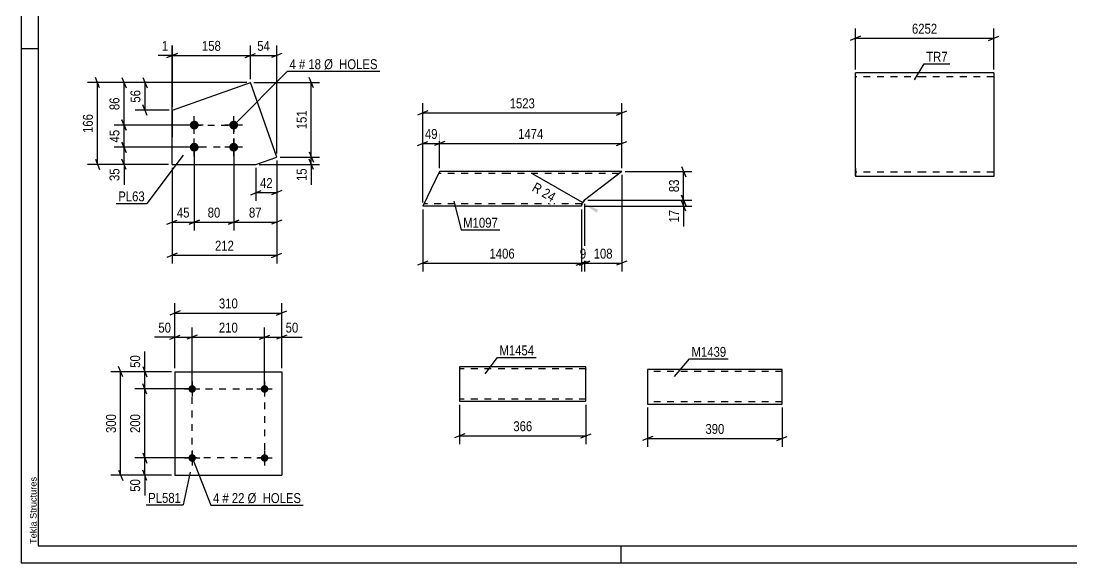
# Model space of a CAD drawing. Header units: millimetres. Extents: x 0 to 594, y 0 to 420.
# Drawn here: x 0 to 304.6, y 0 to 157.1 of the extents above; entities that cross this region are included whole.
import ezdxf

# ---------------------------------------------------------------- set-up
doc = ezdxf.new("R2010")
doc.units = ezdxf.units.MM
doc.linetypes.add('DXK_LINE_DOT2', pattern=[3.9198, 1.9599, -1.9599])
doc.styles.add('Arial', font='ARIAL.TTF', dxfattribs={"height": 0.2})
doc.styles.add('Arial Narrow', font='ARIALN.TTF', dxfattribs={"height": 0.2})

# ---------------------------------------------------------------- blocks, each defined once
blk = doc.blocks.new('Unknown-389636845-1131 - 31973')
at = {"color": 5, "linetype": 'Continuous'}
for p, q in [((0, 420), (0, 0)), ((5, 415), (5, 5)), ((5, 149), (0, 149)), ((5, 5), (589, 5)), ((174, 0), (174, 5)), ((0, 0), (594, 0))]:
    blk.add_line(p, q, dxfattribs=at)
at = {"color": 174, "linetype": 'Continuous', "style": 'Arial'}
blk.add_text('Tekla Structures', height=1.9102, rotation=90, dxfattribs=at).set_placement((4.5, 5.5))
blk = doc.blocks.new('Part-389636845-29992 - 29991')
at = {"color": 2, "linetype": 'Continuous'}
for p, q in [((220.63, 56.07), (181.64, 56.07)), ((181.64, 56.07), (181.64, 46.16)), ((220.63, 46.07), (220.63, 56.07)), ((181.64, 46.16), (181.64, 46.07)), ((181.64, 46.07), (220.63, 46.07))]:
    blk.add_line(p, q, dxfattribs=at)
at = {"color": 7, "linetype": 'DXK_LINE_DOT2'}
for p, q in [((220.63, 55.47), (181.64, 55.47)), ((181.64, 46.67), (181.64, 46.71)), ((220.63, 46.67), (181.64, 46.67)), ((220.63, 46.67), (220.63, 46.71))]:
    blk.add_line(p, q, dxfattribs=at)
blk = doc.blocks.new('Part-389636845-23012 - 23011')
at = {"color": 2, "linetype": 'Continuous'}
for p, q in [((121.35, 113.45), (116.46, 103.45)), ((141.35, 113.45), (121.35, 113.45)), ((174.14, 113.45), (141.45, 113.45)), ((174.02, 113.36), (163.35, 105.13)), ((174.02, 113.36), (174.14, 113.45)), ((162.44, 103.54), (162.53, 103.8)), ((162.53, 103.8), (162.74, 104.42)), ((162.74, 104.42), (163.35, 105.13)), ((141.35, 103.45), (116.46, 103.45)), ((162.45, 103.45), (141.45, 103.45)), ((162.44, 103.54), (162.45, 103.45))]:
    blk.add_line(p, q, dxfattribs=at)
at = {"color": 7, "linetype": 'DXK_LINE_DOT2'}
for p, q in [((141.35, 112.85), (121.06, 112.85)), ((173.36, 112.85), (141.45, 112.85)), ((173.69, 113.1), (172.59, 112.25)), ((174.02, 113.36), (174.02, 113.36)), ((141.35, 104.05), (116.76, 104.05)), ((162.61, 104.05), (141.45, 104.05)), ((162.67, 104.23), (162.66, 104.19)), ((162.74, 104.42), (162.67, 104.23)), ((162.94, 104.65), (162.74, 104.42)), ((162.74, 104.42), (162.74, 104.42)), ((162.45, 103.45), (162.44, 103.54))]:
    blk.add_line(p, q, dxfattribs=at)
blk = doc.blocks.new('Part-389636845-6566 - 6560')
at = {"color": 2, "linetype": 'Continuous'}
for p, q in [((261.87, 142.05), (241.87, 142.05)), ((241.87, 114.45), (241.87, 142.05)), ((281.97, 142.05), (261.97, 142.05)), ((281.97, 142.05), (281.97, 112.05)), ((241.87, 114.45), (241.87, 112.05)), ((261.87, 112.05), (241.87, 112.05)), ((281.97, 112.05), (261.97, 112.05))]:
    blk.add_line(p, q, dxfattribs=at)
at = {"color": 7, "linetype": 'DXK_LINE_DOT2'}
for p, q in [((261.87, 140.85), (241.87, 140.85)), ((281.97, 140.85), (261.97, 140.85)), ((241.87, 112.23), (241.87, 114.45)), ((241.87, 113.25), (241.87, 113.34)), ((261.87, 113.25), (241.87, 113.25)), ((281.97, 113.25), (261.97, 113.25)), ((281.97, 113.25), (281.97, 113.34))]:
    blk.add_line(p, q, dxfattribs=at)
blk = doc.blocks.new('Part-389636845-6733 - 6727')
at = {"color": 2, "linetype": 'Continuous'}
for p, q in [((43.9, 131.23), (66.48, 139.24)), ((74.14, 117.64), (66.48, 139.24)), ((43.79, 115.49), (43.9, 131.23)), ((68.08, 115.49), (74.14, 117.64)), ((43.79, 115.49), (68.08, 115.49))]:
    blk.add_line(p, q, dxfattribs=at)
blk = doc.blocks.new('Bolt-389636845-6766 - 6727')
at = {"linetype": 'Continuous'}
for points in [[(48.93, 126.91, -1), (51.51, 126.91, -1)], [(60.36, 126.91, -1), (62.93, 126.91, -1)], [(48.93, 120.49, -1), (51.51, 120.49, -1)], [(60.36, 120.49, -1), (62.93, 120.49, -1)]]:
    blk.add_hatch(color=1, dxfattribs=at).paths.add_polyline_path(points)
at = {"color": 1, "linetype": 'Continuous'}
for p, q in [((50.22, 124.34), (50.22, 129.49)), ((61.65, 124.34), (61.65, 129.49)), ((52.79, 126.91), (47.65, 126.91)), ((64.22, 126.91), (59.08, 126.91)), ((50.22, 117.91), (50.22, 123.06)), ((61.65, 117.91), (61.65, 123.06)), ((52.79, 120.49), (47.65, 120.49)), ((64.22, 120.49), (59.08, 120.49))]:
    blk.add_line(p, q, dxfattribs=at)
blk = doc.blocks.new('Part-389636845-29974 - 29973')
at = {"color": 2, "linetype": 'Continuous'}
for p, q in [((163.75, 56.85), (127.15, 56.85)), ((127.15, 56.85), (127.15, 46.94)), ((163.75, 48.05), (163.75, 56.85)), ((127.15, 46.94), (127.15, 46.85)), ((127.15, 46.85), (163.75, 46.85)), ((163.75, 46.85), (163.75, 48.05))]:
    blk.add_line(p, q, dxfattribs=at)
at = {"color": 7, "linetype": 'DXK_LINE_DOT2'}
for p, q in [((163.75, 56.25), (127.15, 56.25)), ((163.75, 56.25), (163.75, 56.2)), ((163.75, 56.2), (163.75, 56.25)), ((163.75, 56.11), (163.75, 56.2)), ((163.75, 56.2), (163.75, 56.11)), ((127.15, 47.45), (127.15, 47.5)), ((163.75, 47.45), (127.15, 47.45)), ((163.75, 47.5), (163.75, 47.82)), ((163.75, 47.45), (163.75, 47.5))]:
    blk.add_line(p, q, dxfattribs=at)
blk = doc.blocks.new('Part-389636845-29981 - 29980')
at = {"color": 2, "linetype": 'Continuous'}
for p, q in [((44.6, 55.43), (44.6, 25.43)), ((44.6, 55.43), (75.6, 55.43)), ((75.6, 55.43), (75.6, 25.43)), ((44.6, 25.43), (75.6, 25.43))]:
    blk.add_line(p, q, dxfattribs=at)
blk = doc.blocks.new('Bolt-389636845-29982 - 29980')
at = {"linetype": 'Continuous'}
for points in [[(50.7, 30.43, -1), (48.5, 30.43, -1)], [(71.7, 30.43, -1), (69.5, 30.43, -1)]]:
    blk.add_hatch(color=1, dxfattribs=at).paths.add_polyline_path(points)
at = {"color": 1, "linetype": 'Continuous'}
for p, q in [((49.6, 32.63), (49.6, 28.23)), ((70.6, 32.63), (70.6, 28.23)), ((47.4, 30.43), (51.8, 30.43)), ((68.4, 30.43), (72.8, 30.43))]:
    blk.add_line(p, q, dxfattribs=at)
blk = doc.blocks.new('Bolt-389636845-29983 - 29980')
at = {"linetype": 'Continuous'}
for points in [[(50.7, 50.43, -1), (48.5, 50.43, -1)], [(71.7, 50.43, -1), (69.5, 50.43, -1)]]:
    blk.add_hatch(color=1, dxfattribs=at).paths.add_polyline_path(points)
at = {"color": 1, "linetype": 'Continuous'}
for p, q in [((49.6, 52.63), (49.6, 48.23)), ((70.6, 52.63), (70.6, 48.23)), ((47.4, 50.43), (51.8, 50.43)), ((68.4, 50.43), (72.8, 50.43))]:
    blk.add_line(p, q, dxfattribs=at)
blk = doc.blocks.new('Rectangle-389636845-6901 - 6727')
at = {"color": 1, "linetype": 'DXK_LINE_DOT2'}
blk.add_lwpolyline([(50.22, 126.91), (61.65, 126.91), (61.65, 120.49), (50.22, 120.49), (50.22, 126.91)], close=True, dxfattribs=at)
blk = doc.blocks.new('Rectangle-389636845-30538 - 29980')
at = {"color": 1, "linetype": 'DXK_LINE_DOT2'}
blk.add_lwpolyline([(49.6, 50.43), (70.6, 50.43), (70.6, 30.43), (49.6, 30.43), (49.6, 50.43)], close=True, dxfattribs=at)
blk = doc.blocks.new('StraightDimension-389636845-30094 - 29991')
at = {"color": 7, "linetype": 'Continuous'}
for p, q in [((181.64, 45.07), (181.64, 33.67)), ((220.63, 45.07), (220.63, 33.67)), ((183.14, 36.67), (180.14, 35.47)), ((219.13, 35.47), (222.13, 36.67)), ((181.64, 36.07), (220.63, 36.07))]:
    blk.add_line(p, q, dxfattribs=at)
at = {"color": 0}
blk.add_wipeout([(204.48, 36.82), (204.48, 41.02), (197.79, 41.02), (197.79, 36.82)], dxfattribs=at)
at = {"color": 3, "style": 'Arial Narrow'}
blk.add_text('390', height=2.863, dxfattribs=at).set_placement((198.39, 37.42))
blk = doc.blocks.new('RadiusDimension-389636845-23583 - 23011')
at = {"linetype": 'Continuous'}
blk.add_hatch(color=7, dxfattribs=at).paths.add_polyline_path([(166.82, 101.5), (162.74, 104.43), (167.32, 102.36)])
at = {"color": 7, "linetype": 'Continuous'}
blk.add_line((162.74, 104.43), (148.29, 112.76), dxfattribs=at)
blk.add_arc((164.83, 103.22), 2.41, 127.7457, 172.3279, dxfattribs=at)
at = {"color": 0}
blk.add_wipeout([(154.12, 103.68), (156.21, 107.32), (149.16, 111.39), (147.06, 107.75)], dxfattribs=at)
at = {"color": 3, "style": 'Arial Narrow'}
blk.add_text('R 24', height=2.863, rotation=-29.9657, dxfattribs=at).set_placement((147.88, 107.97))
blk = doc.blocks.new('StraightDimension-389636845-23585 - 23011')
at = {"color": 7, "linetype": 'Continuous'}
for p, q in [((174.14, 112.45), (174.14, 84.48)), ((163.35, 104.13), (163.35, 84.48)), ((161.85, 86.28), (164.85, 87.48)), ((163.35, 86.88), (174.14, 86.88)), ((175.64, 87.48), (172.64, 86.28))]:
    blk.add_line(p, q, dxfattribs=at)
at = {"color": 0}
blk.add_wipeout([(172.09, 87.63), (172.09, 91.83), (165.4, 91.83), (165.4, 87.63)], dxfattribs=at)
at = {"color": 3, "style": 'Arial Narrow'}
blk.add_text('108', height=2.863, dxfattribs=at).set_placement((166, 88.23))
blk = doc.blocks.new('StraightDimension-389636845-23468 - 23011')
at = {"color": 7, "linetype": 'Continuous'}
for p, q in [((122.85, 122.17), (119.85, 120.97)), ((121.35, 114.45), (121.35, 124.42)), ((172.64, 120.97), (175.64, 122.17)), ((174.14, 114.45), (174.14, 124.42)), ((121.35, 121.57), (174.14, 121.57))]:
    blk.add_line(p, q, dxfattribs=at)
at = {"color": 0}
blk.add_wipeout([(152, 122.32), (152, 126.52), (143.49, 126.52), (143.49, 122.32)], dxfattribs=at)
at = {"color": 3, "style": 'Arial Narrow'}
blk.add_text('1474', height=2.863, dxfattribs=at).set_placement((144.09, 122.92))
blk = doc.blocks.new('StraightDimension-389636845-23469 - 23011')
at = {"color": 7, "linetype": 'Continuous'}
for p, q in [((114.96, 120.97), (117.96, 122.17)), ((116.46, 104.45), (116.46, 124.42)), ((122.85, 122.17), (119.85, 120.97)), ((121.35, 114.45), (121.35, 124.42)), ((116.46, 121.57), (121.35, 121.57))]:
    blk.add_line(p, q, dxfattribs=at)
at = {"color": 0}
blk.add_wipeout([(121.34, 122.32), (121.34, 126.52), (116.48, 126.52), (116.48, 122.32)], dxfattribs=at)
at = {"color": 3, "style": 'Arial Narrow'}
blk.add_text('49', height=2.863, dxfattribs=at).set_placement((117.08, 122.92))
blk = doc.blocks.new('StraightDimension-389636845-23520 - 23011')
at = {"color": 7, "linetype": 'Continuous'}
for p, q in [((175.14, 113.45), (194.47, 113.45)), ((191.47, 114.95), (192.67, 111.95)), ((192.07, 105.13), (192.07, 113.45)), ((192.67, 103.63), (191.47, 106.63)), ((164.35, 105.13), (194.47, 105.13))]:
    blk.add_line(p, q, dxfattribs=at)
at = {"color": 0}
blk.add_wipeout([(191.32, 111.72), (187.12, 111.72), (187.12, 106.86), (191.32, 106.86)], dxfattribs=at)
at = {"color": 3, "style": 'Arial Narrow'}
blk.add_text('83', height=2.863, rotation=90.0002, dxfattribs=at).set_placement((190.72, 107.46))
blk = doc.blocks.new('StraightDimension-389636845-23572 - 23011')
at = {"color": 7, "linetype": 'Continuous'}
for p, q in [((117.96, 131.03), (114.96, 129.83)), ((116.46, 104.45), (116.46, 133.28)), ((172.64, 129.83), (175.64, 131.03)), ((174.14, 114.45), (174.14, 133.28)), ((116.46, 130.43), (174.14, 130.43))]:
    blk.add_line(p, q, dxfattribs=at)
at = {"color": 0}
blk.add_wipeout([(149.56, 131.18), (149.56, 135.38), (141.05, 135.38), (141.05, 131.18)], dxfattribs=at)
at = {"color": 3, "style": 'Arial Narrow'}
blk.add_text('1523', height=2.863, dxfattribs=at).set_placement((141.65, 131.78))
blk = doc.blocks.new('StraightDimension-389636845-23521 - 23011')
at = {"color": 7, "linetype": 'Continuous'}
for p, q in [((191.47, 106.63), (192.67, 103.63)), ((164.35, 105.13), (194.47, 105.13)), ((192.67, 101.95), (191.47, 104.95)), ((192.07, 103.45), (192.07, 105.13)), ((163.45, 103.45), (194.47, 103.45))]:
    blk.add_line(p, q, dxfattribs=at)
at = {"color": 0}
blk.add_wipeout([(191.32, 102.93), (187.12, 102.93), (187.12, 98.07), (191.32, 98.07)], dxfattribs=at)
at = {"color": 7, "linetype": 'Continuous'}
blk.add_line((192.07, 103.45), (192.07, 97.55), dxfattribs=at)
blk.add_line((192.07, 103.45), (192.07, 97.55), dxfattribs=at)
at = {"color": 3, "style": 'Arial Narrow'}
blk.add_text('17', height=2.863, rotation=90.0002, dxfattribs=at).set_placement((190.72, 98.67))
blk = doc.blocks.new('StraightDimension-389636845-23586 - 23011')
at = {"color": 7, "linetype": 'Continuous'}
for p, q in [((163.35, 104.13), (163.35, 84.48)), ((162.45, 102.45), (162.45, 84.48)), ((160.95, 86.28), (163.95, 87.48)), ((164.85, 87.48), (161.85, 86.28)), ((162.45, 86.88), (163.35, 86.88))]:
    blk.add_line(p, q, dxfattribs=at)
at = {"color": 0}
blk.add_wipeout([(164.41, 87.63), (164.41, 91.83), (161.39, 91.83), (161.39, 87.63)], dxfattribs=at)
at = {"color": 3, "style": 'Arial Narrow'}
blk.add_text('9', height=2.86, dxfattribs=at).set_placement((161.99, 88.23))
blk = doc.blocks.new('StraightDimension-389636845-23587 - 23011')
at = {"color": 7, "linetype": 'Continuous'}
for p, q in [((116.46, 102.45), (116.46, 84.48)), ((162.45, 102.45), (162.45, 84.48)), ((117.96, 87.48), (114.96, 86.28)), ((116.46, 86.88), (162.45, 86.88)), ((160.95, 86.28), (163.95, 87.48))]:
    blk.add_line(p, q, dxfattribs=at)
at = {"color": 0}
blk.add_wipeout([(143.71, 87.63), (143.71, 91.83), (135.2, 91.83), (135.2, 87.63)], dxfattribs=at)
at = {"color": 3, "style": 'Arial Narrow'}
blk.add_text('1406', height=2.863, dxfattribs=at).set_placement((135.8, 88.23))
blk = doc.blocks.new('StraightDimension-389636845-6571 - 6560')
at = {"color": 7, "linetype": 'Continuous'}
for p, q in [((243.37, 152.65), (240.37, 151.45)), ((241.87, 143.05), (241.87, 154.9)), ((280.47, 151.45), (283.47, 152.65)), ((281.97, 143.05), (281.97, 154.9)), ((241.87, 152.05), (281.97, 152.05))]:
    blk.add_line(p, q, dxfattribs=at)
at = {"color": 0}
blk.add_wipeout([(266.17, 152.8), (266.17, 157), (257.66, 157), (257.66, 152.8)], dxfattribs=at)
at = {"color": 3, "style": 'Arial Narrow'}
blk.add_text('6252', height=2.863, dxfattribs=at).set_placement((258.26, 153.4))
blk = doc.blocks.new('StraightDimension-389636845-17627 - 6727')
at = {"color": 7, "linetype": 'Continuous'}
for p, q in [((83.54, 119.14), (84.74, 116.14)), ((75.14, 117.64), (86.54, 117.64)), ((84.74, 113.99), (83.54, 116.99)), ((84.14, 115.49), (84.14, 117.64)), ((69.08, 115.49), (86.54, 115.49))]:
    blk.add_line(p, q, dxfattribs=at)
at = {"color": 0}
blk.add_wipeout([(83.39, 114.96), (79.19, 114.96), (79.19, 110.1), (83.39, 110.1)], dxfattribs=at)
at = {"color": 7, "linetype": 'Continuous'}
blk.add_line((84.14, 115.49), (84.14, 109.58), dxfattribs=at)
blk.add_line((84.14, 115.49), (84.14, 109.58), dxfattribs=at)
at = {"color": 3, "style": 'Arial Narrow'}
blk.add_text('15', height=2.863, rotation=90.0002, dxfattribs=at).set_placement((82.79, 110.7))
blk = doc.blocks.new('StraightDimension-389636845-6786 - 6727')
at = {"color": 7, "linetype": 'Continuous'}
for p, q in [((66.48, 140.24), (66.48, 149.94)), ((74.14, 118.64), (74.14, 149.94)), ((64.98, 146.49), (67.98, 147.69)), ((66.48, 147.09), (74.14, 147.09)), ((75.64, 147.69), (72.64, 146.49))]:
    blk.add_line(p, q, dxfattribs=at)
at = {"color": 0}
blk.add_wipeout([(72.74, 147.84), (72.74, 152.04), (67.88, 152.04), (67.88, 147.84)], dxfattribs=at)
at = {"color": 3, "style": 'Arial Narrow'}
blk.add_text('54', height=2.863, dxfattribs=at).set_placement((68.48, 148.44))
blk = doc.blocks.new('StraightDimension-389636845-6778 - 6727')
at = {"color": 7, "linetype": 'Continuous'}
for p, q in [((43.9, 132.23), (43.9, 149.94)), ((66.48, 140.24), (66.48, 149.94)), ((45.4, 147.69), (42.4, 146.49)), ((43.9, 147.09), (66.48, 147.09)), ((64.98, 146.49), (67.98, 147.69))]:
    blk.add_line(p, q, dxfattribs=at)
at = {"color": 0}
blk.add_wipeout([(58.53, 147.84), (58.53, 152.04), (51.85, 152.04), (51.85, 147.84)], dxfattribs=at)
at = {"color": 3, "style": 'Arial Narrow'}
blk.add_text('158', height=2.863, dxfattribs=at).set_placement((52.45, 148.44))
blk = doc.blocks.new('StraightDimension-389636845-6830 - 6727')
at = {"color": 7, "linetype": 'Continuous'}
for p, q in [((61.65, 119.49), (61.65, 96.37)), ((74.14, 116.64), (74.14, 96.37)), ((60.15, 98.17), (63.15, 99.37)), ((61.65, 98.77), (74.14, 98.77)), ((75.64, 99.37), (72.64, 98.17))]:
    blk.add_line(p, q, dxfattribs=at)
at = {"color": 0}
blk.add_wipeout([(70.32, 99.52), (70.32, 103.72), (65.47, 103.72), (65.47, 99.52)], dxfattribs=at)
at = {"color": 3, "style": 'Arial Narrow'}
blk.add_text('87', height=2.863, dxfattribs=at).set_placement((66.07, 100.12))
blk = doc.blocks.new('StraightDimension-389636845-6768 - 6727')
at = {"color": 7, "linetype": 'Continuous'}
for p, q in [((43.79, 116.49), (43.79, 149.94)), ((43.9, 132.23), (43.9, 149.94)), ((42.29, 146.49), (45.29, 147.69)), ((45.4, 147.69), (42.4, 146.49)), ((43.79, 147.09), (43.9, 147.09))]:
    blk.add_line(p, q, dxfattribs=at)
at = {"color": 0}
blk.add_wipeout([(43.27, 147.84), (43.27, 152.04), (40.24, 152.04), (40.24, 147.84)], dxfattribs=at)
at = {"color": 7, "linetype": 'Continuous'}
blk.add_line((43.79, 147.09), (39.71, 147.09), dxfattribs=at)
blk.add_line((43.79, 147.09), (39.71, 147.09), dxfattribs=at)
at = {"color": 3, "style": 'Arial Narrow'}
blk.add_text('1', height=2.86, dxfattribs=at).set_placement((40.84, 148.44))
blk = doc.blocks.new('StraightDimension-389636845-6866 - 6727')
at = {"color": 7, "linetype": 'Continuous'}
for p, q in [((29.27, 140.74), (30.47, 137.74)), ((65.48, 139.24), (27.02, 139.24)), ((29.87, 126.91), (29.87, 139.24)), ((30.47, 125.41), (29.27, 128.41)), ((49.22, 126.91), (27.02, 126.91))]:
    blk.add_line(p, q, dxfattribs=at)
at = {"color": 0}
blk.add_wipeout([(29.12, 135.51), (24.92, 135.51), (24.92, 130.65), (29.12, 130.65)], dxfattribs=at)
at = {"color": 3, "style": 'Arial Narrow'}
blk.add_text('86', height=2.863, rotation=90.0002, dxfattribs=at).set_placement((28.52, 131.25))
blk = doc.blocks.new('StraightDimension-389636845-6802 - 6727')
at = {"color": 7, "linetype": 'Continuous'}
for p, q in [((35.35, 140.74), (36.55, 137.74)), ((65.48, 139.24), (33.1, 139.24)), ((35.95, 131.23), (35.95, 139.24)), ((42.9, 131.23), (33.1, 131.23)), ((36.55, 129.73), (35.35, 132.73))]:
    blk.add_line(p, q, dxfattribs=at)
at = {"color": 0}
blk.add_wipeout([(35.2, 137.67), (31, 137.67), (31, 132.81), (35.2, 132.81)], dxfattribs=at)
at = {"color": 3, "style": 'Arial Narrow'}
blk.add_text('56', height=2.863, rotation=90.0002, dxfattribs=at).set_placement((34.6, 133.41))
blk = doc.blocks.new('StraightDimension-389636845-6838 - 6727')
at = {"color": 7, "linetype": 'Continuous'}
for p, q in [((50.22, 119.49), (50.22, 96.37)), ((61.65, 119.49), (61.65, 96.37)), ((48.72, 98.17), (51.72, 99.37)), ((50.22, 98.77), (61.65, 98.77)), ((63.15, 99.37), (60.15, 98.17))]:
    blk.add_line(p, q, dxfattribs=at)
at = {"color": 0}
blk.add_wipeout([(58.36, 99.52), (58.36, 103.72), (53.51, 103.72), (53.51, 99.52)], dxfattribs=at)
at = {"color": 3, "style": 'Arial Narrow'}
blk.add_text('80', height=2.863, dxfattribs=at).set_placement((54.11, 100.12))
blk = doc.blocks.new('StraightDimension-389636845-6848 - 6727')
at = {"color": 7, "linetype": 'Continuous'}
for p, q in [((50.22, 119.49), (50.22, 96.37)), ((43.79, 114.49), (43.79, 96.37)), ((42.29, 98.17), (45.29, 99.37)), ((43.79, 98.77), (50.22, 98.77)), ((51.72, 99.37), (48.72, 98.17))]:
    blk.add_line(p, q, dxfattribs=at)
at = {"color": 0}
blk.add_wipeout([(49.43, 99.52), (49.43, 103.72), (44.58, 103.72), (44.58, 99.52)], dxfattribs=at)
at = {"color": 3, "style": 'Arial Narrow'}
blk.add_text('45', height=2.863, dxfattribs=at).set_placement((45.18, 100.12))
blk = doc.blocks.new('StraightDimension-389636845-6859 - 6727')
at = {"color": 7, "linetype": 'Continuous'}
for p, q in [((74.14, 116.64), (74.14, 86.77)), ((43.79, 114.49), (43.79, 86.77)), ((45.29, 89.77), (42.29, 88.57)), ((43.79, 89.17), (74.14, 89.17)), ((72.64, 88.57), (75.64, 89.77))]:
    blk.add_line(p, q, dxfattribs=at)
at = {"color": 0}
blk.add_wipeout([(62.31, 89.92), (62.31, 94.12), (55.63, 94.12), (55.63, 89.92)], dxfattribs=at)
at = {"color": 3, "style": 'Arial Narrow'}
blk.add_text('212', height=2.863, dxfattribs=at).set_placement((56.23, 90.52))
blk = doc.blocks.new('StraightDimension-389636845-6874 - 6727')
at = {"color": 7, "linetype": 'Continuous'}
for p, q in [((29.27, 128.41), (30.47, 125.41)), ((49.22, 126.91), (27.02, 126.91)), ((29.87, 120.49), (29.87, 126.91)), ((30.47, 118.99), (29.27, 121.99)), ((49.22, 120.49), (27.02, 120.49))]:
    blk.add_line(p, q, dxfattribs=at)
at = {"color": 0}
blk.add_wipeout([(29.12, 126.13), (24.92, 126.13), (24.92, 121.27), (29.12, 121.27)], dxfattribs=at)
at = {"color": 3, "style": 'Arial Narrow'}
blk.add_text('45', height=2.863, rotation=90.0002, dxfattribs=at).set_placement((28.52, 121.87))
blk = doc.blocks.new('StraightDimension-389636845-6884 - 6727')
at = {"color": 7, "linetype": 'Continuous'}
for p, q in [((29.27, 121.99), (30.47, 118.99)), ((49.22, 120.49), (27.02, 120.49)), ((29.87, 115.49), (29.87, 120.49)), ((30.47, 113.99), (29.27, 116.99)), ((42.79, 115.49), (27.02, 115.49))]:
    blk.add_line(p, q, dxfattribs=at)
at = {"color": 0}
blk.add_wipeout([(29.12, 114.96), (24.92, 114.96), (24.92, 110.1), (29.12, 110.1)], dxfattribs=at)
at = {"color": 7, "linetype": 'Continuous'}
blk.add_line((29.87, 115.49), (29.87, 109.58), dxfattribs=at)
blk.add_line((29.87, 115.49), (29.87, 109.58), dxfattribs=at)
at = {"color": 3, "style": 'Arial Narrow'}
blk.add_text('35', height=2.863, rotation=90.0002, dxfattribs=at).set_placement((28.52, 110.7))
blk = doc.blocks.new('StraightDimension-389636845-6895 - 6727')
at = {"color": 7, "linetype": 'Continuous'}
for p, q in [((22.76, 137.74), (21.56, 140.74)), ((65.48, 139.24), (19.31, 139.24)), ((22.16, 115.49), (22.16, 139.24)), ((21.56, 116.99), (22.76, 113.99)), ((42.79, 115.49), (19.31, 115.49))]:
    blk.add_line(p, q, dxfattribs=at)
at = {"color": 0}
blk.add_wipeout([(21.41, 130.71), (17.21, 130.71), (17.21, 124.02), (21.41, 124.02)], dxfattribs=at)
at = {"color": 3, "style": 'Arial Narrow'}
blk.add_text('166', height=2.863, rotation=90.0002, dxfattribs=at).set_placement((20.81, 124.62))
blk = doc.blocks.new('StraightDimension-389636845-17607 - 6727')
at = {"color": 7, "linetype": 'Continuous'}
for p, q in [((74.14, 116.64), (74.14, 104.93)), ((68.08, 114.49), (68.08, 104.93)), ((66.58, 106.73), (69.58, 107.93)), ((68.08, 107.33), (74.14, 107.33)), ((75.64, 107.93), (72.64, 106.73))]:
    blk.add_line(p, q, dxfattribs=at)
at = {"color": 0}
blk.add_wipeout([(73.54, 108.08), (73.54, 112.28), (68.68, 112.28), (68.68, 108.08)], dxfattribs=at)
at = {"color": 3, "style": 'Arial Narrow'}
blk.add_text('42', height=2.863, dxfattribs=at).set_placement((69.28, 108.68))
blk = doc.blocks.new('StraightDimension-389636845-17626 - 6727')
at = {"color": 7, "linetype": 'Continuous'}
for p, q in [((84.74, 137.74), (83.54, 140.74)), ((67.48, 139.24), (86.54, 139.24)), ((84.14, 117.64), (84.14, 139.24)), ((83.54, 119.14), (84.74, 116.14)), ((75.14, 117.64), (86.54, 117.64))]:
    blk.add_line(p, q, dxfattribs=at)
at = {"color": 0}
blk.add_wipeout([(83.39, 131.78), (79.19, 131.78), (79.19, 125.1), (83.39, 125.1)], dxfattribs=at)
at = {"color": 3, "style": 'Arial Narrow'}
blk.add_text('151', height=2.863, rotation=90.0002, dxfattribs=at).set_placement((82.79, 125.7))
blk = doc.blocks.new('StraightDimension-389636845-30054 - 29973')
at = {"color": 7, "linetype": 'Continuous'}
for p, q in [((127.15, 45.85), (127.15, 34.45)), ((163.75, 45.85), (163.75, 34.45)), ((128.65, 37.45), (125.65, 36.25)), ((127.15, 36.85), (163.75, 36.85)), ((162.25, 36.25), (165.25, 37.45))]:
    blk.add_line(p, q, dxfattribs=at)
at = {"color": 0}
blk.add_wipeout([(148.79, 37.6), (148.79, 41.8), (142.11, 41.8), (142.11, 37.6)], dxfattribs=at)
at = {"color": 3, "style": 'Arial Narrow'}
blk.add_text('366', height=2.863, dxfattribs=at).set_placement((142.71, 38.2))
blk = doc.blocks.new('StraightDimension-389636845-30058 - 29980')
at = {"color": 7, "linetype": 'Continuous'}
for p, q in [((43.6, 55.43), (33.02, 55.43)), ((35.27, 56.93), (36.47, 53.93)), ((35.87, 50.43), (35.87, 55.43)), ((36.47, 48.93), (35.27, 51.93)), ((48.6, 50.43), (33.02, 50.43))]:
    blk.add_line(p, q, dxfattribs=at)
at = {"color": 0}
blk.add_wipeout([(35.12, 60.81), (30.92, 60.81), (30.92, 55.95), (35.12, 55.95)], dxfattribs=at)
at = {"color": 7, "linetype": 'Continuous'}
blk.add_line((35.87, 55.43), (35.87, 61.33), dxfattribs=at)
blk.add_line((35.87, 55.43), (35.87, 61.33), dxfattribs=at)
at = {"color": 3, "style": 'Arial Narrow'}
blk.add_text('50', height=2.863, rotation=90.0002, dxfattribs=at).set_placement((34.52, 56.55))
blk = doc.blocks.new('StraightDimension-389636845-30059 - 29980')
at = {"color": 7, "linetype": 'Continuous'}
for p, q in [((36.47, 48.93), (35.27, 51.93)), ((48.6, 50.43), (33.02, 50.43)), ((35.87, 30.43), (35.87, 50.43)), ((35.27, 31.93), (36.47, 28.93)), ((48.6, 30.43), (33.02, 30.43))]:
    blk.add_line(p, q, dxfattribs=at)
at = {"color": 0}
blk.add_wipeout([(35.12, 43.77), (30.92, 43.77), (30.92, 37.08), (35.12, 37.08)], dxfattribs=at)
at = {"color": 3, "style": 'Arial Narrow'}
blk.add_text('200', height=2.863, rotation=90.0002, dxfattribs=at).set_placement((34.52, 37.68))
blk = doc.blocks.new('StraightDimension-389636845-30060 - 29980')
at = {"color": 7, "linetype": 'Continuous'}
for p, q in [((35.27, 31.93), (36.47, 28.93)), ((48.6, 30.43), (33.02, 30.43)), ((35.87, 25.43), (35.87, 30.43)), ((43.6, 25.43), (33.02, 25.43)), ((36.47, 23.93), (35.27, 26.93))]:
    blk.add_line(p, q, dxfattribs=at)
at = {"color": 0}
blk.add_wipeout([(35.12, 24.9), (30.92, 24.9), (30.92, 20.04), (35.12, 20.04)], dxfattribs=at)
at = {"color": 7, "linetype": 'Continuous'}
blk.add_line((35.87, 25.43), (35.87, 19.52), dxfattribs=at)
blk.add_line((35.87, 25.43), (35.87, 19.52), dxfattribs=at)
at = {"color": 3, "style": 'Arial Narrow'}
blk.add_text('50', height=2.863, rotation=90.0002, dxfattribs=at).set_placement((34.52, 20.64))
blk = doc.blocks.new('StraightDimension-389636845-30070 - 29980')
at = {"color": 7, "linetype": 'Continuous'}
for p, q in [((43.6, 55.43), (26.02, 55.43)), ((29.47, 53.93), (28.27, 56.93)), ((28.87, 25.43), (28.87, 55.43)), ((43.6, 25.43), (26.02, 25.43)), ((28.27, 26.93), (29.47, 23.93))]:
    blk.add_line(p, q, dxfattribs=at)
at = {"color": 0}
blk.add_wipeout([(28.12, 43.77), (23.92, 43.77), (23.92, 37.08), (28.12, 37.08)], dxfattribs=at)
at = {"color": 3, "style": 'Arial Narrow'}
blk.add_text('300', height=2.863, rotation=90.0002, dxfattribs=at).set_placement((27.52, 37.68))
blk = doc.blocks.new('StraightDimension-389636845-30090 - 29980')
at = {"color": 7, "linetype": 'Continuous'}
for p, q in [((44.6, 56.43), (44.6, 75.28)), ((75.6, 56.43), (75.6, 75.28)), ((46.1, 73.03), (43.1, 71.83)), ((44.6, 72.43), (75.6, 72.43)), ((74.1, 71.83), (77.1, 73.03))]:
    blk.add_line(p, q, dxfattribs=at)
at = {"color": 0}
blk.add_wipeout([(63.44, 73.18), (63.44, 77.38), (56.76, 77.38), (56.76, 73.18)], dxfattribs=at)
at = {"color": 3, "style": 'Arial Narrow'}
blk.add_text('310', height=2.863, dxfattribs=at).set_placement((57.36, 73.78))
blk = doc.blocks.new('StraightDimension-389636845-30493 - 29980')
at = {"color": 7, "linetype": 'Continuous'}
for p, q in [((70.6, 51.43), (70.6, 68.28)), ((75.6, 56.43), (75.6, 68.28)), ((69.1, 64.83), (72.1, 66.03)), ((70.6, 65.43), (75.6, 65.43)), ((77.1, 66.03), (74.1, 64.83))]:
    blk.add_line(p, q, dxfattribs=at)
at = {"color": 0}
blk.add_wipeout([(80.98, 66.18), (80.98, 70.38), (76.12, 70.38), (76.12, 66.18)], dxfattribs=at)
at = {"color": 7, "linetype": 'Continuous'}
blk.add_line((75.6, 65.43), (81.5, 65.43), dxfattribs=at)
blk.add_line((75.6, 65.43), (81.5, 65.43), dxfattribs=at)
at = {"color": 3, "style": 'Arial Narrow'}
blk.add_text('50', height=2.863, dxfattribs=at).set_placement((76.72, 66.78))
blk = doc.blocks.new('StraightDimension-389636845-30494 - 29980')
at = {"color": 7, "linetype": 'Continuous'}
for p, q in [((49.6, 51.43), (49.6, 68.28)), ((70.6, 51.43), (70.6, 68.28)), ((51.1, 66.03), (48.1, 64.83)), ((49.6, 65.43), (70.6, 65.43)), ((69.1, 64.83), (72.1, 66.03))]:
    blk.add_line(p, q, dxfattribs=at)
at = {"color": 0}
blk.add_wipeout([(63.44, 66.18), (63.44, 70.38), (56.76, 70.38), (56.76, 66.18)], dxfattribs=at)
at = {"color": 3, "style": 'Arial Narrow'}
blk.add_text('210', height=2.863, dxfattribs=at).set_placement((57.36, 66.78))
blk = doc.blocks.new('StraightDimension-389636845-30495 - 29980')
at = {"color": 7, "linetype": 'Continuous'}
for p, q in [((44.6, 56.43), (44.6, 68.28)), ((49.6, 51.43), (49.6, 68.28)), ((43.1, 64.83), (46.1, 66.03)), ((44.6, 65.43), (49.6, 65.43)), ((51.1, 66.03), (48.1, 64.83))]:
    blk.add_line(p, q, dxfattribs=at)
at = {"color": 0}
blk.add_wipeout([(44.07, 66.18), (44.07, 70.38), (39.22, 70.38), (39.22, 66.18)], dxfattribs=at)
at = {"color": 7, "linetype": 'Continuous'}
blk.add_line((44.6, 65.43), (38.69, 65.43), dxfattribs=at)
blk.add_line((44.6, 65.43), (38.69, 65.43), dxfattribs=at)
at = {"color": 3, "style": 'Arial Narrow'}
blk.add_text('50', height=2.863, dxfattribs=at).set_placement((39.82, 66.78))
blk = doc.blocks.new('Mark-389636845-30111 - 29991')
at = {"color": 0}
blk.add_wipeout([(204.43, 59.76), (204.43, 62.76), (194.37, 62.76), (194.37, 59.76)], dxfattribs=at)
blk.add_wipeout([(204.43, 59.76), (204.43, 62.76), (194.37, 62.76), (194.37, 59.76)], dxfattribs=at)
at = {"color": 30, "linetype": 'Continuous'}
for p, q in [((189.46, 54.04), (193.77, 59.16)), ((193.77, 59.16), (205.03, 59.16))]:
    blk.add_line(p, q, dxfattribs=at)
at = {"color": 3, "style": 'Arial Narrow'}
blk.add_text('M1439', height=2.863, dxfattribs=at).set_placement((194.37, 59.76))
blk = doc.blocks.new('Mark-389636845-23618 - 23011')
at = {"color": 0}
blk.add_wipeout([(138.23, 97.17), (138.23, 100.17), (128.18, 100.17), (128.18, 97.17)], dxfattribs=at)
blk.add_wipeout([(138.23, 97.17), (138.23, 100.17), (128.18, 100.17), (128.18, 97.17)], dxfattribs=at)
at = {"color": 30, "linetype": 'Continuous'}
for p, q in [((125.46, 104.87), (127.58, 96.57)), ((127.58, 96.57), (138.83, 96.57))]:
    blk.add_line(p, q, dxfattribs=at)
at = {"color": 3, "style": 'Arial Narrow'}
blk.add_text('M1097', height=2.863, dxfattribs=at).set_placement((128.18, 97.17))
blk = doc.blocks.new('Mark-389636845-6562 - 6560')
at = {"color": 0}
blk.add_wipeout([(268.61, 145.28), (268.61, 148.28), (262.4, 148.28), (262.4, 145.28)], dxfattribs=at)
blk.add_wipeout([(268.61, 145.28), (268.61, 148.28), (262.4, 148.28), (262.4, 145.28)], dxfattribs=at)
at = {"color": 30, "linetype": 'Continuous'}
for p, q in [((259.01, 140.05), (261.8, 144.68)), ((261.8, 144.68), (269.21, 144.68))]:
    blk.add_line(p, q, dxfattribs=at)
at = {"color": 3, "style": 'Arial Narrow'}
blk.add_text('TR7', height=2.863, dxfattribs=at).set_placement((262.4, 145.28))
blk = doc.blocks.new('Mark-389636845-6729 - 6727')
at = {"color": 0}
blk.add_wipeout([(35.87, 104.81), (35.87, 107.81), (28.19, 107.81), (28.19, 104.81)], dxfattribs=at)
blk.add_wipeout([(35.87, 104.81), (35.87, 107.81), (28.19, 107.81), (28.19, 104.81)], dxfattribs=at)
at = {"color": 30, "linetype": 'Continuous'}
for p in [(47.01, 118.15), (27.59, 104.21)]:
    blk.add_line(p, (36.47, 104.21), dxfattribs=at)
at = {"color": 3, "style": 'Arial Narrow'}
blk.add_text('PL63', height=2.863, dxfattribs=at).set_placement((28.19, 104.81))
blk = doc.blocks.new('Mark-389636845-6762 - 6727')
at = {"color": 0}
blk.add_wipeout([(79.66, 143.12), (79.66, 146.12), (77.84, 146.12), (77.84, 143.12)], dxfattribs=at)
blk.add_wipeout([(79.66, 143.12), (79.66, 146.12), (77.84, 146.12), (77.84, 143.12)], dxfattribs=at)
at = {"color": 7, "linetype": 'Continuous'}
blk.add_line((61.65, 126.91), (77.24, 142.52), dxfattribs=at)
at = {"color": 0}
blk.add_wipeout([(82.39, 143.12), (82.39, 146.12), (80.56, 146.12), (80.56, 143.12)], dxfattribs=at)
blk.add_wipeout([(82.39, 143.12), (82.39, 146.12), (80.56, 146.12), (80.56, 143.12)], dxfattribs=at)
at = {"color": 3, "style": 'Arial Narrow'}
blk.add_text('4', height=2.86, dxfattribs=at).set_placement((77.84, 143.12))
at = {"color": 0}
blk.add_wipeout([(86.95, 143.12), (86.95, 146.12), (83.29, 146.12), (83.29, 143.12)], dxfattribs=at)
blk.add_wipeout([(86.95, 143.12), (86.95, 146.12), (83.29, 146.12), (83.29, 143.12)], dxfattribs=at)
at = {"color": 3, "style": 'Arial Narrow'}
blk.add_text('#', height=2.86, dxfattribs=at).set_placement((80.56, 143.12))
at = {"color": 0}
blk.add_wipeout([(103.38, 143.12), (103.38, 146.12), (87.85, 146.12), (87.85, 143.12)], dxfattribs=at)
blk.add_wipeout([(103.38, 143.12), (103.38, 146.12), (87.85, 146.12), (87.85, 143.12)], dxfattribs=at)
at = {"color": 7, "linetype": 'Continuous'}
blk.add_line((77.24, 142.52), (103.98, 142.52), dxfattribs=at)
at = {"color": 3, "style": 'Arial Narrow'}
for s, p in [('18', (83.29, 143.12)), ('Ø  HOLES', (87.85, 143.12))]:
    blk.add_text(s, height=2.863, dxfattribs=at).set_placement(p)
blk = doc.blocks.new('Mark-389636845-30103 - 29973')
at = {"color": 0}
blk.add_wipeout([(148.73, 60.17), (148.73, 63.17), (138.68, 63.17), (138.68, 60.17)], dxfattribs=at)
blk.add_wipeout([(148.73, 60.17), (148.73, 63.17), (138.68, 63.17), (138.68, 60.17)], dxfattribs=at)
at = {"color": 30, "linetype": 'Continuous'}
for p, q in [((134.5, 54.82), (138.08, 59.57)), ((138.08, 59.57), (149.33, 59.57))]:
    blk.add_line(p, q, dxfattribs=at)
at = {"color": 3, "style": 'Arial Narrow'}
blk.add_text('M1454', height=2.863, dxfattribs=at).set_placement((138.68, 60.17))
blk = doc.blocks.new('Mark-389636845-30106 - 29980')
at = {"color": 0}
blk.add_wipeout([(46.36, 17.43), (46.36, 20.43), (36.86, 20.43), (36.86, 17.43)], dxfattribs=at)
blk.add_wipeout([(46.36, 17.43), (46.36, 20.43), (36.86, 20.43), (36.86, 17.43)], dxfattribs=at)
at = {"color": 30, "linetype": 'Continuous'}
for p in [(48.99, 26.34), (36.26, 16.83)]:
    blk.add_line(p, (46.96, 16.83), dxfattribs=at)
at = {"color": 3, "style": 'Arial Narrow'}
blk.add_text('PL581', height=2.863, dxfattribs=at).set_placement((36.86, 17.43))
blk = doc.blocks.new('MarkSet-389636845-30411 - 29980')
at = {"color": 0}
blk.add_wipeout([(57.49, 17.37), (57.49, 20.37), (55.66, 20.37), (55.66, 17.37)], dxfattribs=at)
blk.add_wipeout([(57.49, 17.37), (57.49, 20.37), (55.66, 20.37), (55.66, 17.37)], dxfattribs=at)
at = {"color": 7, "linetype": 'Continuous'}
blk.add_line((49.61, 30.56), (55.06, 16.77), dxfattribs=at)
at = {"color": 0}
blk.add_wipeout([(60.21, 17.37), (60.21, 20.37), (58.39, 20.37), (58.39, 17.37)], dxfattribs=at)
blk.add_wipeout([(60.21, 17.37), (60.21, 20.37), (58.39, 20.37), (58.39, 17.37)], dxfattribs=at)
at = {"color": 3, "style": 'Arial Narrow'}
blk.add_text('4', height=2.86, dxfattribs=at).set_placement((55.66, 17.37))
at = {"color": 0}
blk.add_wipeout([(64.77, 17.37), (64.77, 20.37), (61.11, 20.37), (61.11, 17.37)], dxfattribs=at)
blk.add_wipeout([(64.77, 17.37), (64.77, 20.37), (61.11, 20.37), (61.11, 17.37)], dxfattribs=at)
at = {"color": 3, "style": 'Arial Narrow'}
blk.add_text('#', height=2.86, dxfattribs=at).set_placement((58.39, 17.37))
at = {"color": 0}
blk.add_wipeout([(81.2, 17.37), (81.2, 20.37), (65.67, 20.37), (65.67, 17.37)], dxfattribs=at)
blk.add_wipeout([(81.2, 17.37), (81.2, 20.37), (65.67, 20.37), (65.67, 17.37)], dxfattribs=at)
at = {"color": 7, "linetype": 'Continuous'}
blk.add_line((55.06, 16.77), (81.8, 16.77), dxfattribs=at)
at = {"color": 3, "style": 'Arial Narrow'}
for s, p in [('22', (61.11, 17.37)), ('Ø  HOLES', (65.67, 17.37))]:
    blk.add_text(s, height=2.863, dxfattribs=at).set_placement(p)

msp = doc.modelspace()

# ---------------------------------------------------------------- block references
for name in ['Unknown-389636845-1131 - 31973', 'Part-389636845-6566 - 6560', 'Part-389636845-6733 - 6727', 'Bolt-389636845-6766 - 6727', 'Rectangle-389636845-6901 - 6727', 'Part-389636845-23012 - 23011', 'Part-389636845-29981 - 29980', 'Part-389636845-29974 - 29973', 'Part-389636845-29992 - 29991', 'Bolt-389636845-29983 - 29980', 'Rectangle-389636845-30538 - 29980', 'Bolt-389636845-29982 - 29980']:
    msp.add_blockref(name, (0, 0))

# ---------------------------------------------------------------- next in the draw order: block references
for name in ['StraightDimension-389636845-6571 - 6560', 'StraightDimension-389636845-23468 - 23011', 'StraightDimension-389636845-17627 - 6727', 'RadiusDimension-389636845-23583 - 23011', 'StraightDimension-389636845-30058 - 29980', 'Mark-389636845-30103 - 29973', 'Mark-389636845-30111 - 29991', 'StraightDimension-389636845-30054 - 29973', 'StraightDimension-389636845-30094 - 29991']:
    msp.add_blockref(name, (0, 0))

# ---------------------------------------------------------------- next in the draw order: block references
for name in ['StraightDimension-389636845-6786 - 6727', 'Mark-389636845-6562 - 6560', 'StraightDimension-389636845-23469 - 23011', 'StraightDimension-389636845-23585 - 23011', 'StraightDimension-389636845-30059 - 29980']:
    msp.add_blockref(name, (0, 0))

# ---------------------------------------------------------------- next in the draw order: block references
for name in ['StraightDimension-389636845-6778 - 6727', 'StraightDimension-389636845-6830 - 6727', 'StraightDimension-389636845-23520 - 23011', 'StraightDimension-389636845-30060 - 29980']:
    msp.add_blockref(name, (0, 0))

# ---------------------------------------------------------------- next in the draw order: block references
for name in ['StraightDimension-389636845-6768 - 6727', 'StraightDimension-389636845-23572 - 23011', 'StraightDimension-389636845-6838 - 6727', 'StraightDimension-389636845-30070 - 29980']:
    msp.add_blockref(name, (0, 0))

# ---------------------------------------------------------------- next in the draw order: block references
for name in ['StraightDimension-389636845-6866 - 6727', 'StraightDimension-389636845-6848 - 6727', 'StraightDimension-389636845-23521 - 23011', 'StraightDimension-389636845-30090 - 29980', 'Mark-389636845-30106 - 29980']:
    msp.add_blockref(name, (0, 0))

# ---------------------------------------------------------------- next in the draw order: block references
for name in ['StraightDimension-389636845-6802 - 6727', 'StraightDimension-389636845-6859 - 6727', 'StraightDimension-389636845-23586 - 23011', 'StraightDimension-389636845-30493 - 29980', 'MarkSet-389636845-30411 - 29980']:
    msp.add_blockref(name, (0, 0))

# ---------------------------------------------------------------- next in the draw order: block references
for name in ['StraightDimension-389636845-6874 - 6727', 'StraightDimension-389636845-23587 - 23011', 'StraightDimension-389636845-30494 - 29980']:
    msp.add_blockref(name, (0, 0))

# ---------------------------------------------------------------- next in the draw order: block references
for name in ['StraightDimension-389636845-6884 - 6727', 'Mark-389636845-23618 - 23011', 'StraightDimension-389636845-30495 - 29980']:
    msp.add_blockref(name, (0, 0))

# ---------------------------------------------------------------- next in the draw order: block references
msp.add_blockref('StraightDimension-389636845-6895 - 6727', (0, 0))

# ---------------------------------------------------------------- next in the draw order: block references
for name in ['Mark-389636845-6729 - 6727', 'StraightDimension-389636845-17607 - 6727']:
    msp.add_blockref(name, (0, 0))

# ---------------------------------------------------------------- next in the draw order: block references
msp.add_blockref('StraightDimension-389636845-17626 - 6727', (0, 0))

# ---------------------------------------------------------------- next in the draw order: block references
msp.add_blockref('Mark-389636845-6762 - 6727', (0, 0))

doc.saveas('drawing.dxf')
